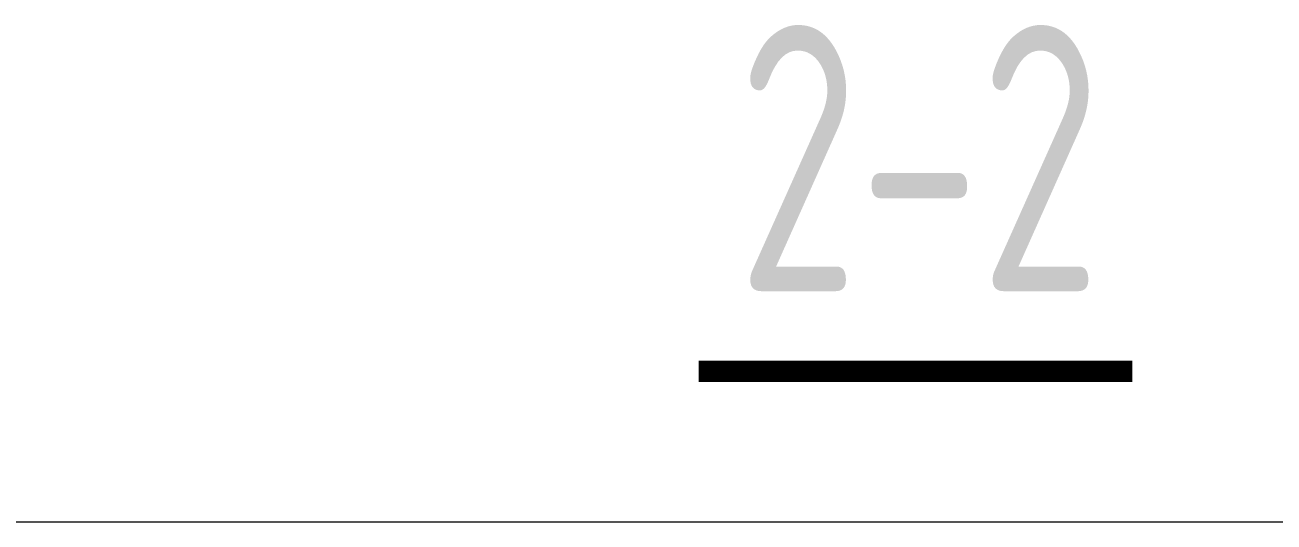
# Model space of a CAD drawing. Extents: x -2876908 to 633791, y -1383861 to 872234.
# Drawn here: x -706852 to -695123, y -816401 to -811733 of the extents above; entities that cross this region are included whole.
import ezdxf
from ezdxf.enums import TextEntityAlignment as Align

# ---------------------------------------------------------------- set-up
doc = ezdxf.new("R2010")
doc.units = 0
doc.header["$LTSCALE"] = 5
doc.header["$MEASUREMENT"] = 0
doc.layers.get('0').update_dxf_attribs({"linetype": 'CONTINUOUS', "lineweight": 25})
doc.layers.add('6文本', color=7, linetype='CONTINUOUS', lineweight=15)
doc.layers.add('HFZT', color=5, linetype='CONTINUOUS', lineweight=15)
doc.layers.add('M_Dim', color=3, linetype='CONTINUOUS')
doc.styles.add('TSSD_NORM', font='tssdeng.shx', dxfattribs={"width": 0.7, "bigfont": 'hztxt.shx'})

# ---------------------------------------------------------------- blocks, each defined once
blk = doc.blocks.new('施工设计图框')
at = {"layer": 'HFZT'}
blk.add_line((14.496, 38.5), (-147.504, 38.5), dxfattribs=at)
at = {"layer": 'HFZT', "color": 2, "style": 'TSSD_NORM', "width": 0.7}
for tag, height, p in [('比例尺', 2.5, (7.248, 17.5)), ('图号', 2.5, (-20.49, 3.5)), ('日期', 2.5, (7.248, 3.5)), ('图名', 4, (-76.242, 0.75))]:
    blk.add_attdef(tag, text='', height=height, dxfattribs=at).set_placement(p, align=Align.MIDDLE)

msp = doc.modelspace()

# ---------------------------------------------------------------- linework, layer by layer
at = {"layer": 'M_Dim'}
msp.add_lwpolyline([(-700526.74, -814986.679, 200, 200, 0), (-696452.707, -814986.679, 200, 200, 0)], format="xyseb", dxfattribs=at)

# ---------------------------------------------------------------- block references
at = {"xscale": 500, "yscale": 500, "zscale": 500}
msp.add_blockref('施工设计图框', (-644829.8, -835650.744), dxfattribs=at)

# ---------------------------------------------------------------- texts
at = {"layer": '6文本', "style": 'TSSD_NORM', "width": 0.7}
msp.add_text('2-2', height=2500, dxfattribs=at).set_placement((-698453.359, -812983.474), align=Align.MIDDLE)

doc.saveas('drawing.dxf')
